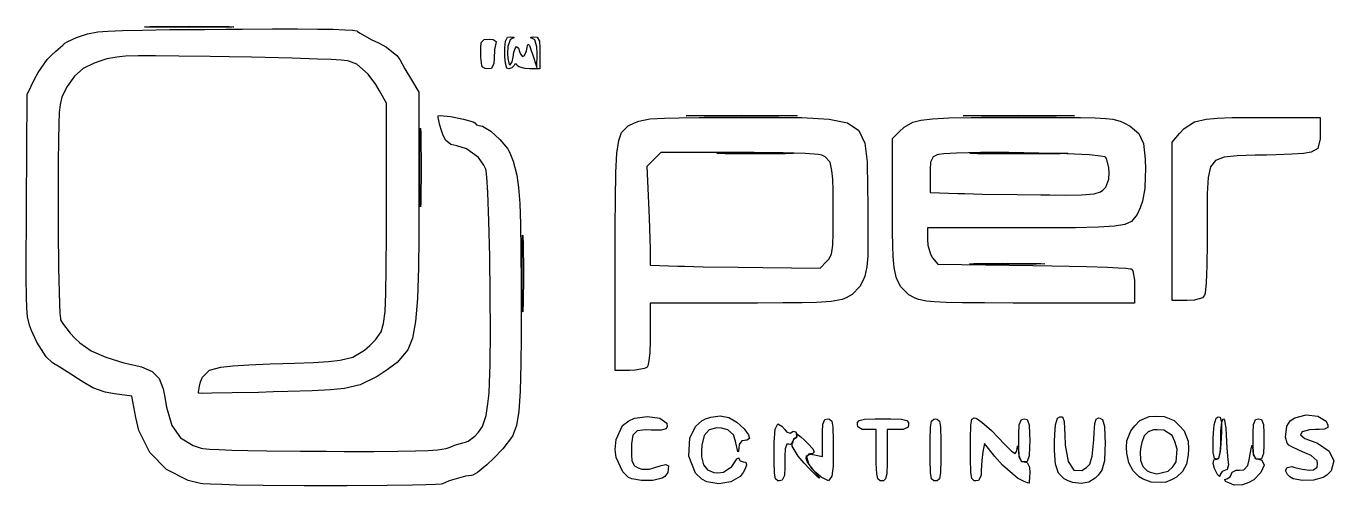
# Model space of a CAD drawing. Extents: x 1 to 926, y 1 to 171.
# Drawn here: x 1.1 to 487, y 0.7 to 171.5 of the extents above; entities that cross this region are included whole.
import ezdxf

# ---------------------------------------------------------------- set-up
doc = ezdxf.new("R2010")
doc.units = 0

msp = doc.modelspace()

# ---------------------------------------------------------------- linework, layer by layer
for p, q in [((44.318736, 170.029374), (54.339684, 170.162162)), ((45.012383, 171.183246), (45.434048, 171.238718)), ((45.723996, 171.133815), (45.012383, 171.183246)), ((45.434048, 171.238718), (47.043092, 171.298956)), ((48.797966, 171.073774), (45.723996, 171.133815)), ((47.043092, 171.298956), (48.309787, 171.330465)), ((48.309787, 171.330465), (61.937574, 171.457749)), ((56.358129, 171.026735), (48.797966, 171.073774)), ((54.339684, 170.162162), (67.411639, 170.277314)), ((61.5, 171.020227), (56.358129, 171.026735)), ((66.654516, 171.026363), (61.5, 171.020227)), ((61.937574, 171.457749), (75.309787, 171.32949)), ((74.30822, 171.072854), (66.654516, 171.026363)), ((67.411639, 170.277314), (75.243775, 170.334797)), ((77.50206, 171.132668), (74.30822, 171.072854)), ((75.243775, 170.334797), (81.535623, 170.375672)), ((75.309787, 171.32949), (76.513368, 171.297892)), ((76.513368, 171.297892), (78.001809, 171.237542)), ((78.312493, 171.182044), (77.50206, 171.132668)), ((78.001809, 171.237542), (78.312493, 171.182044)), ((81.535623, 170.375672), (92.647425, 170.42385)), ((92.647425, 170.42385), (101.889088, 170.425746)), ((101.889088, 170.425746), (109.371476, 170.37953)), ((109.371476, 170.37953), (115.205455, 170.283376)), ((115.205455, 170.283376), (119.50189, 170.135457)), ((119.50189, 170.135457), (122.371646, 169.933946)), ((15.423069, 165.094466), (16.275206, 165.64087)), ((16.275206, 165.64087), (19.779477, 167.21642)), ((19.779477, 167.21642), (22, 168.051512)), ((22, 168.051512), (23.93652, 168.654214)), ((23.93652, 168.654214), (27.69698, 169.316573)), ((27.69698, 169.316573), (31.48388, 169.627443)), ((31.48388, 169.627443), (36.8623, 169.858089)), ((36.8623, 169.858089), (44.318736, 170.029374)), ((122.371646, 169.933946), (123.925589, 169.677015)), ((123.925589, 169.677015), (124.243775, 169.527196)), ((124.243775, 169.527196), (125.24141, 168.833793)), ((125.24141, 168.833793), (129.353601, 166.545235)), ((129.353601, 166.545235), (131.96167, 165.231954)), ((131.96167, 165.231954), (134.937122, 163.647276)), ((170.008511, 163.317955), (170.179548, 165.361784)), ((170.179548, 165.361784), (171.335885, 166.493961)), ((171.335885, 166.493961), (173.106989, 166.58251)), ((173.106989, 166.58251), (174.58608, 166.508777)), ((174.58608, 166.508777), (175.756648, 165.768142)), ((175.756648, 165.768142), (175.606989, 165.000723)), ((179.010702, 163.444691), (179.159199, 165.92925)), ((179.159199, 165.92925), (180.014094, 167.378811)), ((180.014094, 167.378811), (181.25, 167.466509)), ((180.897956, 166.440985), (180.080569, 163.89867)), ((181.75, 166.893185), (180.897956, 166.440985)), ((181.25, 167.466509), (182.227622, 167.388495)), ((182.465549, 167.115677), (181.75, 166.893185)), ((182.227622, 167.388495), (182.465549, 167.115677)), ((188.534451, 167.115677), (188.772378, 167.388495)), ((189.25, 166.893185), (188.534451, 167.115677)), ((188.772378, 167.388495), (189.75, 167.466509)), ((190.108738, 166.439273), (189.25, 166.893185)), ((189.75, 167.466509), (190.985906, 167.378811)), ((190.887338, 163.828724), (190.108738, 166.439273)), ((190.985906, 167.378811), (191.840801, 165.92925)), ((191.840801, 165.92925), (191.989298, 163.444691)), ((8.939387, 159.077423), (10.603948, 160.802372)), ((10.603948, 160.802372), (12.141947, 162.155838)), ((12.141947, 162.155838), (14.709635, 164.442719)), ((14.709635, 164.442719), (15.423069, 165.094466)), ((42.679239, 160.412085), (38.055855, 160.273139)), ((49.118338, 160.433509), (42.679239, 160.412085)), ((57.882129, 160.352706), (49.118338, 160.433509)), ((134.937122, 163.647276), (138.880284, 160.609358)), ((138.880284, 160.609358), (139.943534, 159.08251)), ((170, 161.749177), (170.008511, 163.317955)), ((170.052604, 159.81988), (170, 161.749177)), ((175.178303, 162.73261), (175, 159.500723)), ((175.606989, 165.000723), (175.178303, 162.73261)), ((179, 161.58251), (179.010702, 163.444691)), ((179.017198, 160.029891), (179, 161.58251)), ((180.080569, 163.89867), (180, 161.450169)), ((180, 161.450169), (180.069682, 159.419422)), ((182.015313, 159.891527), (182.276529, 161.834009)), ((182.276529, 161.834009), (182.883056, 163.427531)), ((182.883056, 163.427531), (183.316472, 163.908168)), ((183.316472, 163.908168), (184.057661, 163.236956)), ((184.057661, 163.236956), (184.423099, 162.032887)), ((184.423099, 162.032887), (184.740558, 161.057862)), ((184.740558, 161.057862), (185.489633, 160.15728)), ((185.489633, 160.15728), (186.275972, 160.592387)), ((186.275972, 160.592387), (186.961644, 162.286861)), ((186.961644, 162.286861), (187.223626, 163.58251)), ((187.223626, 163.58251), (187.348791, 164.244129)), ((187.348791, 164.244129), (187.648699, 164.805649)), ((187.648699, 164.805649), (188.093422, 164.253891)), ((188.093422, 164.253891), (188.777413, 162.471667)), ((188.777413, 162.471667), (189.23865, 161.08251)), ((189.23865, 161.08251), (190.860697, 156.08251)), ((190.860697, 156.08251), (190.930348, 161.259186)), ((190.930348, 161.259186), (190.887338, 163.828724)), ((191.989298, 163.444691), (192, 161.58251)), ((192, 161.58251), (192, 155.58251)), ((5.517096, 154.282111), (8.939387, 159.077423)), ((22.283828, 155.722731), (19.087971, 152.923251)), ((26.338732, 157.775185), (22.283828, 155.722731)), ((28.824428, 158.640496), (26.338732, 157.775185)), ((31.100995, 159.31123), (28.824428, 158.640496)), ((34.739211, 160.001373), (31.100995, 159.31123)), ((38.055855, 160.273139), (34.739211, 160.001373)), ((69.479589, 160.184974), (57.882129, 160.352706)), ((76.5, 160.073288), (69.479589, 160.184974)), ((84.808443, 159.922431), (76.5, 160.073288)), ((99.990341, 159.550987), (84.808443, 159.922431)), ((109.40171, 159.23657), (99.990341, 159.550987)), ((114.392864, 159.021887), (109.40171, 159.23657)), ((118.144376, 158.810608), (114.392864, 159.021887)), ((120.473533, 158.609127), (118.144376, 158.810608)), ((121.047629, 158.51406), (120.473533, 158.609127)), ((123.994965, 157.286782), (121.047629, 158.51406)), ((128.194141, 153.605248), (123.994965, 157.286782)), ((139.943534, 159.08251), (141.830311, 155.616168)), ((141.830311, 155.616168), (144.231864, 151.494963)), ((170.407813, 156.889411), (170.052604, 159.81988)), ((170.666667, 156.249177), (170.407813, 156.889411)), ((171.676042, 155.778343), (170.666667, 156.249177)), ((173.166667, 155.58251), (171.676042, 155.778343)), ((174.071528, 155.754179), (173.166667, 155.58251)), ((174.919676, 157.566847), (174.071528, 155.754179)), ((175, 159.500723), (174.919676, 157.566847)), ((179.16748, 157.702225), (179.017198, 160.029891)), ((179.746094, 155.885819), (179.16748, 157.702225)), ((180.416667, 155.58251), (179.746094, 155.885819)), ((180.069682, 159.419422), (180.584047, 157.172852)), ((181.588542, 155.949698), (180.416667, 155.58251)), ((180.584047, 157.172852), (181, 157.08251)), ((181, 157.08251), (181.710748, 158.162598)), ((182.416667, 156.83251), (181.588542, 155.949698)), ((181.710748, 158.162598), (182.015313, 159.891527)), ((182.730208, 157.39501), (182.416667, 156.83251)), ((183.269792, 157.39501), (182.730208, 157.39501)), ((183.583333, 156.83251), (183.269792, 157.39501)), ((184.118772, 156.346971), (183.583333, 156.83251)), ((186.51598, 155.681081), (184.118772, 156.346971)), ((188.083333, 155.58251), (186.51598, 155.681081)), ((192, 155.58251), (188.083333, 155.58251)), ((1.5, 146.08251), (4.180879, 151.802372)), ((4.180879, 151.802372), (5.517096, 154.282111)), ((19.087971, 152.923251), (16.315643, 148.995241)), ((130.971789, 149.800925), (128.194141, 153.605248)), ((144.231864, 151.494963), (147, 146.907415)), ((1.208711, 104.974282), (1.5, 146.08251)), ((14.952202, 146.488818), (14.340777, 145.120216)), ((16.315643, 148.995241), (14.952202, 146.488818)), ((132.386492, 147.462173), (130.971789, 149.800925)), ((135.038069, 142.841836), (132.386492, 147.462173)), ((147, 146.907415), (147, 106.139307)), ((13.685231, 142.354385), (13.395116, 139.432765)), ((14.340777, 145.120216), (13.685231, 142.354385)), ((134.977499, 102.082193), (135.038069, 142.841836)), ((13.395116, 139.432765), (13.200552, 135.167)), ((154.178005, 137.569742), (154.206709, 138.122552)), ((154.841687, 134.694408), (154.178005, 137.569742)), ((154.206709, 138.122552), (154.994092, 138.266095)), ((154.994092, 138.266095), (158.759164, 137.884218)), ((158.759164, 137.884218), (163.571032, 136.967383)), ((163.571032, 136.967383), (167.181356, 135.943981)), ((227.212361, 135.592588), (228.710347, 136.195661)), ((228.710347, 136.195661), (232.814968, 137.0034)), ((232.814968, 137.0034), (238.294194, 137.331462)), ((238.294194, 137.331462), (243.771513, 137.451658)), ((243.771513, 137.451658), (251.132343, 137.514041)), ((246.341599, 138.188093), (246.795926, 138.241841)), ((247.285831, 138.140235), (246.341599, 138.188093)), ((246.795926, 138.241841), (248.717514, 138.300248)), ((249.559921, 138.099498), (247.285831, 138.140235)), ((248.717514, 138.300248), (250.25, 138.330813)), ((253.095169, 138.067112), (249.559921, 138.099498)), ((250.25, 138.330813), (267, 138.454586)), ((251.132343, 137.514041), (260.740034, 137.536609)), ((257.822873, 138.044307), (253.095169, 138.067112)), ((263.674332, 138.032315), (257.822873, 138.044307)), ((260.740034, 137.536609), (266.5, 137.538586)), ((267, 138.030759), (263.674332, 138.032315)), ((266.5, 137.538586), (271.022071, 137.543372)), ((267, 138.454586), (283.75, 138.330813)), ((270.325668, 138.032315), (267, 138.030759)), ((276.177127, 138.044307), (270.325668, 138.032315)), ((271.022071, 137.543372), (279.178149, 137.560709)), ((280.904831, 138.067112), (276.177127, 138.044307)), ((279.178149, 137.560709), (289.346714, 137.501359)), ((284.440079, 138.099498), (280.904831, 138.067112)), ((283.75, 138.330813), (285.282486, 138.300248)), ((286.714169, 138.140235), (284.440079, 138.099498)), ((285.282486, 138.300248), (287.204074, 138.241841)), ((287.658401, 138.188093), (286.714169, 138.140235)), ((287.204074, 138.241841), (287.658401, 138.188093)), ((289.346714, 137.501359), (299.482021, 136.969557)), ((299.482021, 136.969557), (306.310285, 135.51067)), ((330.526062, 135.750093), (333.560113, 136.548564)), ((333.560113, 136.548564), (337.887135, 137.073616)), ((337.887135, 137.073616), (343.977699, 137.38235)), ((343.977699, 137.38235), (352.302374, 137.531865)), ((349.341599, 138.188093), (349.795926, 138.241841)), ((350.285831, 138.140235), (349.341599, 138.188093)), ((349.795926, 138.241841), (351.717514, 138.300248)), ((352.559921, 138.099498), (350.285831, 138.140235)), ((351.717514, 138.300248), (353.25, 138.330813)), ((352.302374, 137.531865), (363.331732, 137.579262)), ((356.095169, 138.067112), (352.559921, 138.099498)), ((353.25, 138.330813), (370, 138.454586)), ((360.822873, 138.044307), (356.095169, 138.067112)), ((366.674332, 138.032315), (360.822873, 138.044307)), ((363.331732, 137.579262), (370.007719, 137.58251)), ((370, 138.030759), (366.674332, 138.032315)), ((370, 138.454586), (386.75, 138.330813)), ((373.325668, 138.032315), (370, 138.030759)), ((370.007719, 137.58251), (375.832339, 137.580707)), ((379.177127, 138.044307), (373.325668, 138.032315)), ((375.832339, 137.580707), (385.519341, 137.559204)), ((383.904831, 138.067112), (379.177127, 138.044307)), ((387.440079, 138.099498), (383.904831, 138.067112)), ((385.519341, 137.559204), (392.900706, 137.498103)), ((386.75, 138.330813), (388.282486, 138.300248)), ((389.714169, 138.140235), (387.440079, 138.099498)), ((388.282486, 138.300248), (390.204074, 138.241841)), ((390.658401, 138.188093), (389.714169, 138.140235)), ((390.204074, 138.241841), (390.658401, 138.188093)), ((392.900706, 137.498103), (398.349254, 137.37852)), ((398.349254, 137.37852), (402.237804, 137.181574)), ((402.237804, 137.181574), (404.939174, 136.888382)), ((404.939174, 136.888382), (407.580809, 136.226827)), ((407.580809, 136.226827), (408.945312, 135.61041)), ((435.192243, 135.932342), (439.56456, 136.938185)), ((439.56456, 136.938185), (443.718862, 137.309643)), ((443.718862, 137.309643), (449.188748, 137.504391)), ((449.188748, 137.504391), (456.251971, 137.576065)), ((456.251971, 137.576065), (460.467881, 137.58251)), ((460.467881, 137.58251), (482, 137.58251)), ((482, 137.58251), (481.984687, 132.33251)), ((13.200552, 135.167), (13.082695, 129.143983)), ((147.485908, 130.367725), (147.571444, 133.530679)), ((147.571444, 133.530679), (147.653998, 133.340857)), ((147.653998, 133.340857), (147.715365, 131.904371)), ((147.715365, 131.904371), (147.747461, 130.775161)), ((155.45233, 132.726031), (154.841687, 134.694408)), ((155.985318, 131.17529), (155.45233, 132.726031)), ((167.181356, 135.943981), (167.833333, 135.526189)), ((167.833333, 135.526189), (168.440822, 134.859716)), ((168.440822, 134.859716), (169.433295, 134.58251)), ((169.433295, 134.58251), (170.631587, 134.311499)), ((170.631587, 134.311499), (173.759334, 132.429178)), ((173.759334, 132.429178), (177.151955, 129.39482)), ((221.271732, 129.004088), (222.330953, 131.974352)), ((222.330953, 131.974352), (224.823482, 134.423871)), ((224.823482, 134.423871), (227.212361, 135.592588)), ((306.310285, 135.51067), (310.491185, 132.677702)), ((310.491185, 132.677702), (312.684401, 128.023655)), ((323, 129.673419), (325.509571, 132.18299)), ((325.509571, 132.18299), (327.369936, 133.914821)), ((327.369936, 133.914821), (330.526062, 135.750093)), ((408.945312, 135.61041), (411.295305, 134.312207)), ((411.295305, 134.312207), (414.560567, 131.572228)), ((414.560567, 131.572228), (416.287655, 127.828373)), ((427, 128.429059), (429.703309, 131.641759)), ((429.703309, 131.641759), (431.374672, 133.472142)), ((431.374672, 133.472142), (435.192243, 135.932342)), ((481.984687, 132.33251), (481.960045, 129.561471)), ((13.082695, 129.143983), (13.022704, 120.950607)), ((147.437923, 123.652409), (147.485908, 130.367725)), ((147.747461, 130.775161), (147.877056, 118.64838)), ((156.936099, 129.060031), (155.985318, 131.17529)), ((158.861088, 127.562834), (156.936099, 129.060031)), ((161.088917, 127.067488), (158.861088, 127.562834)), ((164.669961, 125.942373), (161.088917, 127.067488)), ((177.151955, 129.39482), (179.957442, 125.970463)), ((220.594699, 124.265661), (221.271732, 129.004088)), ((312.684401, 128.023655), (313.54961, 121.101534)), ((323.021962, 105.377965), (323, 129.673419)), ((416.287655, 127.828373), (416.926318, 122.105706)), ((427, 99.005785), (427, 128.429059)), ((481.960045, 129.561471), (481.055771, 126.011975)), ((147.431254, 119.08251), (147.437923, 123.652409)), ((169.176193, 122.718412), (164.669961, 125.942373)), ((171.216396, 119.86034), (169.176193, 122.718412)), ((179.957442, 125.970463), (180.873756, 124.350171)), ((180.873756, 124.350171), (182.089349, 121.344708)), ((220.214326, 117.160473), (220.594699, 124.265661)), ((234.304529, 121.977948), (231.699967, 119.373386)), ((236.909091, 124.58251), (234.304529, 121.977948)), ((265.305322, 124.58251), (236.909091, 124.58251)), ((257.719849, 124.152525), (257.826993, 124.235369)), ((260.898315, 124.066854), (257.719849, 124.152525)), ((257.826993, 124.235369), (259.174973, 124.297016)), ((259.174973, 124.297016), (260.25, 124.329278)), ((260.25, 124.329278), (272, 124.459918)), ((267.519165, 124.019039), (260.898315, 124.066854)), ((271.573878, 124.563626), (265.305322, 124.58251)), ((272, 124.012575), (267.519165, 124.019039)), ((282.404523, 124.418591), (271.573878, 124.563626)), ((272, 124.459918), (283.75, 124.329278)), ((276.480835, 124.019039), (272, 124.012575)), ((283.101685, 124.066854), (276.480835, 124.019039)), ((290.561406, 124.14395), (282.404523, 124.418591)), ((286.280151, 124.152525), (283.101685, 124.066854)), ((283.75, 124.329278), (284.825027, 124.297016)), ((284.825027, 124.297016), (286.173007, 124.235369)), ((286.173007, 124.235369), (286.280151, 124.152525)), ((295.566362, 123.755802), (290.561406, 124.14395)), ((296.73744, 123.524194), (295.566362, 123.755802)), ((298.04252, 122.958516), (296.73744, 123.524194)), ((299.80337, 120.914871), (298.04252, 122.958516)), ((338.193683, 122.931837), (337.181741, 120.952288)), ((339.675251, 123.64914), (338.193683, 122.931837)), ((340.216148, 123.790622), (339.675251, 123.64914)), ((342.14269, 124.033043), (340.216148, 123.790622)), ((346.848891, 124.299412), (342.14269, 124.033043)), ((355.687087, 124.484482), (346.848891, 124.299412)), ((351.808273, 124.185006), (352.208353, 124.239748)), ((352.639761, 124.136262), (351.808273, 124.185006)), ((352.208353, 124.239748), (353.900497, 124.299236)), ((354.642319, 124.09477), (352.639761, 124.136262)), ((353.900497, 124.299236), (355.25, 124.330367)), ((357.755447, 124.061785), (354.642319, 124.09477)), ((355.25, 124.330367), (370, 124.456431)), ((366.299085, 124.491181), (355.687087, 124.484482)), ((364.375122, 124.030996), (357.755447, 124.061785)), ((370, 124.024759), (364.375122, 124.030996)), ((377.424188, 124.336984), (366.299085, 124.491181)), ((370, 124.456431), (384.75, 124.330367)), ((375.624878, 124.030996), (370, 124.024759)), ((382.244553, 124.061785), (375.624878, 124.030996)), ((387.8017, 124.039364), (377.424188, 124.336984)), ((385.357681, 124.09477), (382.244553, 124.061785)), ((384.75, 124.330367), (386.099503, 124.299236)), ((387.360239, 124.136262), (385.357681, 124.09477)), ((386.099503, 124.299236), (387.791647, 124.239748)), ((388.191727, 124.185006), (387.360239, 124.136262)), ((387.791647, 124.239748), (388.191727, 124.185006)), ((396.170922, 123.615795), (387.8017, 124.039364)), ((400.371512, 123.225976), (396.170922, 123.615795)), ((401.887702, 122.935838), (400.371512, 123.225976)), ((402.201441, 122.78251), (401.887702, 122.935838)), ((402.705647, 121.91964), (402.201441, 122.78251)), ((403.397536, 118.808892), (402.705647, 121.91964)), ((416.926318, 122.105706), (416.978038, 118.197651)), ((443.095285, 121.573572), (441.207172, 119.192635)), ((446.266667, 122.808996), (443.095285, 121.573572)), ((451.047171, 123.309814), (446.266667, 122.808996)), ((457.762652, 123.486931), (451.047171, 123.309814)), ((461.947837, 123.58251), (457.762652, 123.486931)), ((465.561131, 123.681698), (461.947837, 123.58251)), ((471.430346, 123.878805), (465.561131, 123.681698)), ((475.701516, 124.166703), (471.430346, 123.878805)), ((478.628777, 124.656374), (475.701516, 124.166703)), ((481.055771, 126.011975), (478.628777, 124.656374)), ((13.022704, 120.950607), (13.001738, 110.173765)), ((147.437469, 114.500065), (147.431254, 119.08251)), ((147.877056, 118.64838), (147.746272, 106.775161)), ((171.847783, 118.299784), (171.216396, 119.86034)), ((171.98558, 117.66284), (171.847783, 118.299784)), ((172.25034, 115.375479), (171.98558, 117.66284)), ((182.089349, 121.344708), (183.433239, 116.106208)), ((220.045084, 107.089927), (220.214326, 117.160473)), ((231.699967, 119.373386), (232.349983, 105.819836)), ((300.528417, 117.818433), (299.80337, 120.914871)), ((300.798433, 114.645019), (300.528417, 117.818433)), ((313.54961, 121.101534), (313.746492, 111.46434)), ((337.01155, 118.181354), (337, 116.142244)), ((337.181741, 120.952288), (337.01155, 118.181354)), ((403.391768, 114.64424), (403.5, 116.944157)), ((403.5, 116.944157), (403.397536, 118.808892)), ((416.978038, 118.197651), (416.950402, 115.501141)), ((441.207172, 119.192635), (440.276473, 115.255279)), ((147.484784, 107.691944), (147.437469, 114.500065)), ((172.615871, 109.735301), (172.25034, 115.375479)), ((183.433239, 116.106208), (184.053875, 111.522172)), ((300.941489, 110.357507), (300.798433, 114.645019)), ((337, 116.142244), (337, 109.652476)), ((402.290009, 111.634078), (403.391768, 114.64424)), ((416.950402, 115.501141), (416.747911, 111.133615)), ((440.276473, 115.255279), (439.977335, 109.350598)), ((13.001738, 110.173765), (13, 103.687448)), ((147.569999, 104.36271), (147.484784, 107.691944)), ((173.031584, 99.000061), (172.615871, 109.735301)), ((184.053875, 111.522172), (184.489779, 105.580907)), ((220.005257, 97.230907), (220.045084, 107.089927)), ((300.99506, 104.761497), (300.941489, 110.357507)), ((313.746492, 111.46434), (313.800461, 105.487904)), ((337, 109.652476), (347.25, 109.328391)), ((347.25, 109.328391), (349.730258, 109.258984)), ((349.730258, 109.258984), (356.507869, 109.111372)), ((356.507869, 109.111372), (369.316606, 108.900867)), ((369.316606, 108.900867), (378.139216, 108.793407)), ((378.139216, 108.793407), (381.506735, 108.761146)), ((381.506735, 108.761146), (387.135361, 108.727319)), ((387.135361, 108.727319), (393.198119, 108.78185)), ((393.198119, 108.78185), (397.91918, 109.130951)), ((397.91918, 109.130951), (400.306361, 109.907525)), ((400.306361, 109.907525), (401.139216, 110.494157)), ((401.139216, 110.494157), (402.290009, 111.634078)), ((416.747911, 111.133615), (415.980774, 106.428685)), ((439.977335, 109.350598), (439.983904, 101.067686)), ((1.160078, 97.936926), (1.208711, 104.974282)), ((13, 103.687448), (13.018359, 95.810993)), ((134.966212, 94.252267), (134.977499, 102.082193)), ((147, 106.139307), (146.997884, 101.443026)), ((147.652564, 104.391736), (147.569999, 104.36271)), ((147.714067, 105.70857), (147.652564, 104.391736)), ((147.746272, 106.775161), (147.714067, 105.70857)), ((184.489779, 105.580907), (184.77138, 97.867671)), ((232.349983, 105.819836), (232.602373, 100.177952)), ((301, 101.412056), (300.99506, 104.761497)), ((313.800461, 105.487904), (313.847562, 101.569473)), ((323.028052, 101.490526), (323.021962, 105.377965)), ((415.086252, 103.96501), (413.923581, 101.460388)), ((415.980774, 106.428685), (415.086252, 103.96501)), ((1.096273, 86.321015), (1.160078, 97.936926)), ((146.997884, 101.443026), (146.975519, 92.861105)), ((173.347714, 85.859857), (173.031584, 99.000061)), ((184.77138, 97.867671), (184.929108, 87.967723)), ((220.000139, 89.419783), (220.005257, 97.230907)), ((232.602373, 100.177952), (232.888596, 92.46504)), ((300.978008, 94.625706), (300.998656, 98.85228)), ((300.998656, 98.85228), (301, 101.412056)), ((313.847562, 101.569473), (313.905538, 95.010434)), ((323.060588, 94.939355), (323.028052, 101.490526)), ((409.389568, 97.79834), (405.481752, 97.124425)), ((411.825782, 98.876791), (409.389568, 97.79834)), ((413.923581, 101.460388), (411.825782, 98.876791)), ((427, 69.58251), (427, 99.005785)), ((439.983904, 101.067686), (440, 95.905985)), ((13.018359, 95.810993), (13.154164, 81.538656)), ((134.921197, 81.508464), (134.966212, 94.252267)), ((146.975519, 92.861105), (146.869437, 81.870611)), ((185.484344, 90.684195), (185.570015, 93.862661)), ((185.570015, 93.862661), (185.652859, 93.755517)), ((185.652859, 93.755517), (185.714506, 92.407538)), ((185.714506, 92.407538), (185.746768, 91.33251)), ((232.888596, 92.46504), (232.986733, 88.701617)), ((300.852676, 90.168161), (300.978008, 94.625706)), ((313.905538, 95.010434), (313.902246, 89.939202)), ((323.133784, 89.823272), (323.060588, 94.939355)), ((372.277494, 96.58251), (336, 96.58251)), ((336, 96.58251), (336, 92.193294)), ((379.430484, 96.581717), (372.277494, 96.58251)), ((391.05203, 96.610932), (379.430484, 96.581717)), ((399.552512, 96.760228), (391.05203, 96.610932)), ((405.481752, 97.124425), (399.552512, 96.760228)), ((440, 95.905985), (439.981171, 91.010894)), ((184.929108, 87.967723), (184.993391, 75.466318)), ((185.436529, 84.063345), (185.484344, 90.684195)), ((185.746768, 91.33251), (185.877408, 79.58251)), ((220, 85.114629), (220.000139, 89.419783)), ((232.986733, 88.701617), (233, 87.459381)), ((300.370938, 86.758076), (300.852676, 90.168161)), ((313.902246, 89.939202), (313.822125, 86.096627)), ((323.263864, 85.906456), (323.133784, 89.823272)), ((336, 92.193294), (336.125279, 90.15874)), ((336.125279, 90.15874), (337.09222, 86.74217)), ((439.981171, 91.010894), (439.837367, 82.535404)), ((1.093347, 77.569988), (1.096273, 86.321015)), ((173.544974, 71.699407), (173.347714, 85.859857)), ((185.430065, 79.58251), (185.436529, 84.063345)), ((220, 43.58251), (220, 85.114629)), ((233, 87.459381), (233, 82.652476)), ((233, 82.652476), (243.25, 82.328391)), ((296.090909, 81.58251), (298.545455, 84.037056)), ((298.545455, 84.037056), (299.336172, 84.873826)), ((299.336172, 84.873826), (300.370938, 86.758076)), ((313.822125, 86.096627), (313.52385, 82.069608)), ((323.601134, 81.763998), (323.263864, 85.906456)), ((337.09222, 86.74217), (337.910352, 85.443294)), ((337.910352, 85.443294), (339.820704, 83.08251)), ((339.820704, 83.08251), (375.160352, 82.58251)), ((351.659087, 83.152521), (351.844106, 83.235655)), ((354.687038, 83.066374), (351.659087, 83.152521)), ((351.844106, 83.235655), (353.223052, 83.297448)), ((353.223052, 83.297448), (354.30642, 83.329766)), ((354.30642, 83.329766), (365.932819, 83.460232)), ((361.120756, 83.018029), (354.687038, 83.066374)), ((365.5, 83.011299), (361.120756, 83.018029)), ((369.891752, 83.017542), (365.5, 83.011299)), ((365.932819, 83.460232), (377.30642, 83.328489)), ((376.417995, 83.065167), (369.891752, 83.017542)), ((379.611724, 83.15097), (376.417995, 83.065167)), ((377.30642, 83.328489), (378.327361, 83.296055)), ((378.327361, 83.296055), (379.587014, 83.234115)), ((379.587014, 83.234115), (379.611724, 83.15097)), ((13.154164, 81.538656), (13.328192, 72.796729)), ((134.781338, 72.1327), (134.921197, 81.508464)), ((146.869437, 81.870611), (146.516441, 70.326623)), ((185.436529, 75.101675), (185.430065, 79.58251)), ((185.877408, 79.58251), (185.746768, 67.83251)), ((243.25, 82.328391), (245.743652, 82.258984)), ((245.743652, 82.258984), (252.620339, 82.111372)), ((252.620339, 82.111372), (265.71804, 81.900867)), ((265.71804, 81.900867), (274.795455, 81.793407)), ((274.795455, 81.793407), (296.090909, 81.58251)), ((312.71202, 78.581819), (312.093609, 77.061225)), ((313.52385, 82.069608), (312.71202, 78.581819)), ((324.401352, 78.237149), (323.601134, 81.763998)), ((324.98819, 76.798738), (324.401352, 78.237149)), ((375.160352, 82.58251), (382.284855, 82.465558)), ((382.284855, 82.465558), (395.097836, 82.164803)), ((395.097836, 82.164803), (402.860133, 81.90188)), ((402.860133, 81.90188), (406.873874, 81.718877)), ((406.873874, 81.718877), (409.783629, 81.53596)), ((409.783629, 81.53596), (411.439324, 81.3585)), ((411.439324, 81.3585), (411.75, 81.273493)), ((411.75, 81.273493), (412.269712, 80.522784)), ((412.269712, 80.522784), (412.912821, 77.049998)), ((439.837367, 82.535404), (439.567197, 76.170131)), ((1.170815, 71.187624), (1.093347, 77.569988)), ((184.993391, 75.466318), (185, 68.110463)), ((185.484344, 68.480825), (185.436529, 75.101675)), ((310.918112, 74.758612), (307.979085, 71.732883)), ((312.093609, 77.061225), (310.918112, 74.758612)), ((326.127617, 74.654682), (324.98819, 76.798738)), ((329.072172, 71.710127), (326.127617, 74.654682)), ((412.912821, 77.049998), (413, 74.523493)), ((413, 74.523493), (413, 68.58251)), ((439.567197, 76.170131), (439.18886, 72.343825)), ((1.348196, 66.677703), (1.170815, 71.187624)), ((13.328192, 72.796729), (13.471661, 68.220756)), ((13.471661, 68.220756), (13.632787, 64.843943)), ((134.468728, 65.50094), (134.781338, 72.1327)), ((146.516441, 70.326623), (145.81529, 61.772901)), ((173.604073, 57.903429), (173.544974, 71.699407)), ((185, 68.110463), (185.000092, 63.788545)), ((185.570015, 65.302359), (185.484344, 68.480825)), ((267.25, 68.604472), (233, 68.58251)), ((233, 68.58251), (233, 57.28251)), ((272.877149, 68.610094), (267.25, 68.604472)), ((282.268642, 68.638926), (272.877149, 68.610094)), ((289.471537, 68.706301), (282.268642, 68.638926)), ((294.840001, 68.830322), (289.471537, 68.706301)), ((300.227883, 69.162176), (294.840001, 68.830322)), ((304.296789, 69.971902), (300.227883, 69.162176)), ((305.793149, 70.574898), (304.296789, 69.971902)), ((307.979085, 71.732883), (305.793149, 70.574898)), ((331.216228, 70.5707), (329.072172, 71.710127)), ((332.729384, 69.965322), (331.216228, 70.5707)), ((335.676586, 69.313574), (332.729384, 69.965322)), ((338.684273, 69.02294), (335.676586, 69.313574)), ((342.999262, 68.825787), (338.684273, 69.02294)), ((349.026975, 68.70359), (342.999262, 68.825787)), ((357.172832, 68.637827), (349.026975, 68.70359)), ((367.842256, 68.609972), (357.172832, 68.637827)), ((374.25, 68.604472), (367.842256, 68.609972)), ((413, 68.58251), (374.25, 68.604472)), ((432.464816, 69.58251), (427, 69.58251)), ((435.21136, 69.666756), (432.464816, 69.58251)), ((438.21507, 70.560594), (435.21136, 69.666756)), ((438.964816, 71.516769), (438.21507, 70.560594)), ((439.18886, 72.343825), (438.964816, 71.516769)), ((1.645006, 63.544005), (1.348196, 66.677703)), ((2.356844, 60.33839), (1.645006, 63.544005)), ((13.632787, 64.843943), (13.80788, 62.835644)), ((133.90546, 60.989152), (134.468728, 65.50094)), ((185.000092, 63.788545), (184.995052, 55.951735)), ((185.652859, 65.409503), (185.570015, 65.302359)), ((185.714506, 66.757483), (185.652859, 65.409503)), ((185.746768, 67.83251), (185.714506, 66.757483)), ((3.037614, 58.474282), (2.356844, 60.33839)), ((5.054015, 54.109216), (3.037614, 58.474282)), ((13.80788, 62.835644), (13.899511, 62.39761)), ((13.899511, 62.39761), (14.595347, 61.139662)), ((14.595347, 61.139662), (17.414839, 57.481754)), ((133.013628, 57.973302), (133.90546, 60.989152)), ((145.81529, 61.772901), (144.649935, 55.594145)), ((8.578933, 48.662608), (5.054015, 54.109216)), ((17.414839, 57.481754), (19.191227, 55.532328)), ((19.191227, 55.532328), (21.025121, 53.810114)), ((21.025121, 53.810114), (25.308759, 50.860907)), ((128.835319, 52.883191), (130.889402, 54.88934)), ((130.889402, 54.88934), (133.013628, 57.973302)), ((144.649935, 55.594145), (142.904326, 51.175058)), ((173.505721, 45.85664), (173.604073, 57.903429)), ((184.995052, 55.951735), (184.945568, 46.050645)), ((232.980911, 54.637315), (232.829072, 50.259824)), ((233, 57.28251), (232.980911, 54.637315)), ((10.849667, 46.36063), (8.578933, 48.662608)), ((25.308759, 50.860907), (30.668356, 48.457736)), ((122.438927, 48.549113), (126.799396, 51.05888)), ((126.799396, 51.05888), (128.835319, 52.883191)), ((142.904326, 51.175058), (138.944078, 46.499839)), ((232.829072, 50.259824), (232.52762, 47.119701)), ((11.855134, 45.761394), (10.849667, 46.36063)), ((12.328424, 45.528846), (11.855134, 45.761394)), ((13.97285, 44.574914), (12.328424, 45.528846)), ((17.652241, 42.253599), (13.97285, 44.574914)), ((30.668356, 48.457736), (37.409707, 46.463487)), ((37.409707, 46.463487), (41.3941, 45.57686)), ((41.3941, 45.57686), (43.9907, 44.939904)), ((43.9907, 44.939904), (47.969239, 43.182936)), ((69.21342, 43.639764), (73.463871, 44.765455)), ((73.463871, 44.765455), (77.887848, 45.272216)), ((77.887848, 45.272216), (83.901861, 45.654764)), ((83.901861, 45.654764), (91.778277, 45.973743)), ((91.778277, 45.973743), (96.5, 46.128344)), ((96.5, 46.128344), (100.75812, 46.268397)), ((100.75812, 46.268397), (107.914485, 46.564213)), ((107.914485, 46.564213), (113.49615, 46.93079)), ((113.49615, 46.93079), (117.789276, 47.427908)), ((117.789276, 47.427908), (122.438927, 48.549113)), ((135.240118, 43.787991), (131.583679, 41.389335)), ((138.944078, 46.499839), (135.240118, 43.787991)), ((173.317027, 38.802448), (173.505721, 45.85664)), ((184.945568, 46.050645), (184.720506, 35.852588)), ((230.915859, 44.316573), (227.452578, 43.677198)), ((231.8, 44.78251), (230.915859, 44.316573)), ((232.078879, 45.241141), (231.8, 44.78251)), ((232.52762, 47.119701), (232.078879, 45.241141)), ((20.5, 40.370411), (17.652241, 42.253599)), ((22.519328, 39.04344), (20.5, 40.370411)), ((25.892188, 37.09155), (22.519328, 39.04344)), ((47.969239, 43.182936), (50.565815, 40.540072)), ((50.565815, 40.540072), (52.065532, 36.721126)), ((65.542673, 37.770884), (65.929839, 39.321951)), ((65.929839, 39.321951), (66.569191, 41.138109)), ((66.569191, 41.138109), (69.21342, 43.639764)), ((131.583679, 41.389335), (125.192586, 38.217762)), ((225.3, 43.58251), (220, 43.58251)), ((227.452578, 43.677198), (225.3, 43.58251)), ((30.41675, 35.457042), (25.892188, 37.09155)), ((33.955341, 34.870411), (30.41675, 35.457042)), ((40.410682, 34.08251), (33.955341, 34.870411)), ((41.816353, 26.08251), (40.410682, 34.08251)), ((52.065532, 36.721126), (52.493165, 34.279938)), ((52.493165, 34.279938), (53.187302, 29.945691)), ((65.145427, 35.530956), (65.542673, 37.770884)), ((65.184275, 35.117981), (65.145427, 35.530956)), ((65.359107, 35.094949), (65.184275, 35.117981)), ((66.519624, 35.07251), (65.359107, 35.094949)), ((70.073618, 35.094409), (66.519624, 35.07251)), ((77.597989, 35.217517), (70.073618, 35.094409)), ((87.469386, 35.434262), (77.597989, 35.217517)), ((93, 35.573082), (87.469386, 35.434262)), ((98.389435, 35.717183), (93, 35.573082)), ((107.316672, 36.006893), (98.389435, 35.717183)), ((114.160635, 36.373603), (107.316672, 36.006893)), ((119.384009, 36.907295), (114.160635, 36.373603)), ((125.192586, 38.217762), (119.384009, 36.907295)), ((172.692425, 31.163861), (173.020779, 34.095256)), ((173.020779, 34.095256), (173.131981, 35.367482)), ((173.131981, 35.367482), (173.317027, 38.802448)), ((184.720506, 35.852588), (184.200735, 28.447744)), ((53.187302, 29.945691), (55.253853, 23.161564)), ((172.034363, 26.834098), (172.692425, 31.163861)), ((42.993048, 21.320971), (41.816353, 26.08251)), ((170.639572, 22.771528), (172.034363, 26.834098)), ((184.200735, 28.447744), (183.263092, 23.138759)), ((222.724812, 23.139594), (224.989504, 24.917239)), ((224.989504, 24.917239), (227.107343, 25.836615)), ((227.107343, 25.836615), (232.015809, 26.507339)), ((232.015809, 26.507339), (236.55242, 25.814483)), ((236.55242, 25.814483), (239.194487, 23.990601)), ((249.902, 22.869139), (252.178505, 24.920782)), ((252.178505, 24.920782), (253.565559, 25.607436)), ((253.565559, 25.607436), (255.473554, 26.221006)), ((255.473554, 26.221006), (259.02437, 26.667308)), ((259.02437, 26.667308), (262.256684, 26.065969)), ((262.256684, 26.065969), (265.21257, 24.409161)), ((265.21257, 24.409161), (266.6, 23.18251)), ((297.155872, 23.58666), (297.924395, 25.379776)), ((297.924395, 25.379776), (299, 25.58251)), ((299, 25.58251), (299.626868, 25.532705)), ((299.626868, 25.532705), (300.460768, 24.800283)), ((300.460768, 24.800283), (300.863961, 22.481924)), ((310.045898, 24.20237), (310.676758, 25.032551)), ((310.676758, 25.032551), (312.612305, 25.440035)), ((312.612305, 25.440035), (316.555664, 25.572847)), ((316.555664, 25.572847), (319.5, 25.58251)), ((319.5, 25.58251), (322.444336, 25.572847)), ((322.444336, 25.572847), (326.387695, 25.440035)), ((326.387695, 25.440035), (328.323242, 25.032551)), ((328.323242, 25.032551), (328.954102, 24.20237)), ((337.136039, 22.481924), (337.539232, 24.800283)), ((337.539232, 24.800283), (338.373132, 25.532705)), ((338.373132, 25.532705), (339, 25.58251)), ((339, 25.58251), (339.626868, 25.532705)), ((339.626868, 25.532705), (340.460768, 24.800283)), ((340.460768, 24.800283), (340.863961, 22.481924)), ((352.127632, 23.225758), (352.522917, 25.493066)), ((352.522917, 25.493066), (353.354949, 25.996287)), ((353.354949, 25.996287), (353.98526, 25.876114)), ((353.98526, 25.876114), (354.51576, 25.632213)), ((354.51576, 25.632213), (356.199175, 24.414024)), ((356.199175, 24.414024), (359.761194, 21.21355)), ((370.149414, 23.336416), (370.914062, 25.36376)), ((370.914062, 25.36376), (372, 25.58251)), ((372, 25.58251), (373.085938, 25.36376)), ((373.085938, 25.36376), (373.850586, 23.336416)), ((383.572362, 23.335176), (384.340365, 25.894097)), ((384.340365, 25.894097), (385.25, 26.394581)), ((385.25, 26.394581), (386.169069, 26.339913)), ((386.169069, 26.339913), (386.849809, 24.628136)), ((386.849809, 24.628136), (386.987574, 21.838699)), ((398.25505, 23.870276), (398.738263, 25.537648)), ((398.738263, 25.537648), (399.544831, 25.94194)), ((399.544831, 25.94194), (400.118856, 25.841177)), ((400.118856, 25.841177), (401.113892, 25.299017)), ((401.113892, 25.299017), (401.842986, 22.789158)), ((413.103592, 23.047714), (414.911706, 24.933421)), ((414.911706, 24.933421), (418.443469, 26.474663)), ((418.443469, 26.474663), (421.203592, 26.58251)), ((421.203592, 26.58251), (423.934046, 26.467418)), ((423.934046, 26.467418), (427.651144, 24.962235)), ((427.651144, 24.962235), (429.6, 23.18251)), ((442.570502, 23.406185), (443.267138, 25.834699)), ((443.267138, 25.834699), (444, 26.349254)), ((444, 26.349254), (444.750777, 26.18546)), ((444.750777, 26.18546), (445.252894, 24.07153)), ((445.075, 21.08251), (445.429688, 24.352041)), ((445.429688, 24.352041), (445.791146, 25.437979)), ((445.791146, 25.437979), (446, 25.58251)), ((446, 25.58251), (446.38915, 25.128799)), ((446.38915, 25.128799), (446.927826, 22.065127)), ((457.152344, 23.458487), (457.91875, 25.371573)), ((457.91875, 25.371573), (459, 25.58251)), ((459, 25.58251), (460.08125, 25.371573)), ((460.08125, 25.371573), (460.847656, 23.458487)), ((469.557575, 22.873157), (470.75, 24.842909)), ((470.75, 24.842909), (472.490896, 25.998318)), ((472.490896, 25.998318), (476.777673, 27.067985)), ((476.777673, 27.067985), (481.084066, 26.597826)), ((481.084066, 26.597826), (484.145631, 24.725889)), ((484.145631, 24.725889), (484.814466, 23.307393)), ((47.080369, 13.092814), (42.993048, 21.320971)), ((55.253853, 23.161564), (58.468079, 18.5401)), ((167.870678, 19.219861), (169.123449, 20.595256)), ((169.123449, 20.595256), (170.639572, 22.771528)), ((183.263092, 23.138759), (181.784415, 19.228281)), ((220.284582, 17.926436), (222.724812, 23.139594)), ((226.584585, 19.571161), (226.062887, 16.271608)), ((228.095614, 21.147455), (226.584585, 19.571161)), ((231.100694, 21.52701), (228.095614, 21.147455)), ((233.321228, 21.432548), (231.100694, 21.52701)), ((234.86484, 21.351907), (233.321228, 21.432548)), ((237.119895, 21.365536), (234.86484, 21.351907)), ((238.880416, 21.922023), (237.119895, 21.365536)), ((239.329225, 22.727199), (238.880416, 21.922023)), ((239.194487, 23.990601), (239.329225, 22.727199)), ((247.758365, 18.547443), (249.902, 22.869139)), ((254.947266, 21.553412), (253.071441, 19.368176)), ((257.719884, 22.319854), (254.947266, 21.553412)), ((259.433802, 22.160907), (257.719884, 22.319854)), ((261.848841, 21.525312), (259.433802, 22.160907)), ((263.907, 19.679903), (261.848841, 21.525312)), ((264.717255, 17.297092), (263.907, 19.679903)), ((266.6, 23.18251), (267.889002, 21.83196)), ((267.889002, 21.83196), (269.506323, 19.71177)), ((269.506323, 19.71177), (269.850499, 18.335066)), ((279.043712, 16.769288), (279.440619, 21.728425)), ((279.440619, 21.728425), (280.355082, 23.693819)), ((280.355082, 23.693819), (281.912999, 22.93605)), ((281.912999, 22.93605), (282.972594, 21.620534)), ((282.972594, 21.620534), (283.677329, 20.797555)), ((283.677329, 20.797555), (284.959365, 20.317784)), ((284.959365, 20.317784), (285.57657, 20.646057)), ((285.57657, 20.646057), (286.14307, 20.996801)), ((286.14307, 20.996801), (287.01958, 20.731159)), ((287.01958, 20.731159), (287.351832, 20.108033)), ((287.351832, 20.108033), (287.480739, 19.030633)), ((287.40884, 19.83251), (287.421495, 20.045938)), ((287.632883, 18.949698), (287.40884, 19.83251)), ((287.421495, 20.045938), (288.988488, 18.875792)), ((297, 18.60751), (297.011747, 20.718399)), ((297.011747, 20.718399), (297.155872, 23.58666)), ((300.863961, 22.481924), (300.991338, 17.687002)), ((310, 23.58251), (310.045898, 24.20237)), ((310.148438, 22.586974), (310, 23.58251)), ((311.757812, 21.667331), (310.148438, 22.586974)), ((313.5, 21.58251), (311.757812, 21.667331)), ((317, 21.58251), (313.5, 21.58251)), ((317, 12.08251), (317, 21.58251)), ((325, 21.58251), (321, 21.58251)), ((321, 21.58251), (321, 12.08251)), ((327.03125, 21.660635), (325, 21.58251)), ((328.84375, 22.566885), (327.03125, 21.660635)), ((329, 23.58251), (328.84375, 22.566885)), ((328.954102, 24.20237), (329, 23.58251)), ((337.008662, 17.687002), (337.136039, 22.481924)), ((340.863961, 22.481924), (340.991338, 17.687002)), ((352.007446, 18.267166), (352.127632, 23.225758)), ((359.761194, 21.21355), (362.42336, 18.516605)), ((370, 17.58251), (370.010742, 20.031729)), ((370.010742, 20.031729), (370.149414, 23.336416)), ((373.850586, 23.336416), (373.989258, 20.031729)), ((373.989258, 20.031729), (374, 17.58251)), ((383.209411, 17.207677), (383.306964, 19.743821)), ((383.306964, 19.743821), (383.572362, 23.335176)), ((386.987574, 21.838699), (387, 19.805057)), ((387, 19.805057), (387.14467, 15.766244)), ((397.790139, 17.805714), (397.936846, 20.393434)), ((397.936846, 20.393434), (398.25505, 23.870276)), ((401.842986, 22.789158), (401.987333, 19.158085)), ((410.134607, 17.385705), (411.567669, 21.102578)), ((411.567669, 21.102578), (413.103592, 23.047714)), ((418.021373, 20.820868), (416.594854, 19.323931)), ((420.071462, 21.494736), (418.021373, 20.820868)), ((421.372445, 21.567197), (420.071462, 21.494736)), ((423.892258, 21.371609), (421.372445, 21.567197)), ((426.915252, 19.382307), (423.892258, 21.371609)), ((429.6, 23.18251), (431.406851, 21.207929)), ((431.406851, 21.207929), (432.89395, 17.36881)), ((442.207936, 18.321666), (442.302028, 20.358005)), ((442.302028, 20.358005), (442.570502, 23.406185)), ((445, 18.08251), (445.075, 21.08251)), ((445.253128, 20.8793), (445.173853, 18.610099)), ((445.252894, 24.07153), (445.253128, 20.8793)), ((446.927826, 22.065127), (447.011006, 19.83251)), ((447.011006, 19.83251), (447.200855, 14.67001)), ((457, 18.08251), (457.011198, 20.36669)), ((457.011198, 20.36669), (457.152344, 23.458487)), ((460.847656, 23.458487), (460.988802, 20.36669)), ((460.988802, 20.36669), (461, 18.08251)), ((469.062985, 18.85045), (469.557575, 22.873157)), ((475.231153, 20.789413), (474.576829, 19.656612)), ((474.576829, 19.656612), (476.217896, 18.350964)), ((478.027183, 21.483302), (475.231153, 20.789413)), ((480.180313, 21.58251), (478.027183, 21.483302)), ((481.586388, 21.597308), (480.180313, 21.58251)), ((483.549915, 21.746945), (481.586388, 21.597308)), ((484.793444, 22.427754), (483.549915, 21.746945)), ((484.814466, 23.307393), (484.793444, 22.427754)), ((58.468079, 18.5401), (63.121947, 15.661503)), ((63.121947, 15.661503), (66.079987, 14.744594)), ((66.079987, 14.744594), (66.791043, 14.61514)), ((66.791043, 14.61514), (69.164255, 14.376057)), ((153.936163, 14.073294), (157.175139, 14.617288)), ((157.175139, 14.617288), (158.610117, 15.115385)), ((158.610117, 15.115385), (160.269666, 15.777842)), ((160.269666, 15.777842), (163.34958, 16.748556)), ((163.34958, 16.748556), (164.390601, 16.937252)), ((164.390601, 16.937252), (165.348957, 17.27083)), ((165.348957, 17.27083), (167.870678, 19.219861)), ((181.784415, 19.228281), (178.282543, 14.459302)), ((220, 14.257963), (220.284582, 17.926436)), ((226.062887, 16.271608), (226.015313, 13.811071)), ((247.348868, 11.727109), (247.758365, 18.547443)), ((252.120207, 15.796533), (252, 13.500929)), ((253.071441, 19.368176), (252.120207, 15.796533)), ((265.077535, 15.616475), (264.717255, 17.297092)), ((265.281907, 14.597212), (265.077535, 15.616475)), ((265.572535, 13.37694), (265.281907, 14.597212)), ((265.885001, 14.83251), (265.801549, 13.506379)), ((266.042399, 16.124932), (265.885001, 14.83251)), ((267.054114, 17.440401), (266.042399, 16.124932)), ((268, 17.58251), (267.054114, 17.440401)), ((268.930848, 17.664574), (268, 17.58251)), ((269.850499, 18.335066), (268.930848, 17.664574)), ((279, 13.08251), (279.043712, 16.769288)), ((283.739707, 16.232767), (283.14591, 14.477825)), ((284.5, 16.220884), (283.739707, 16.232767)), ((285.119847, 16.086695), (284.5, 16.220884)), ((285.894116, 16.547649), (285.119847, 16.086695)), ((285.729373, 16.655634), (286.362071, 18.01649)), ((285.798956, 15.463651), (285.729373, 16.655634)), ((288.002501, 11.760924), (285.798956, 15.463651)), ((286, 17.113895), (285.894116, 16.547649)), ((286.284531, 18.151104), (286, 17.113895)), ((286.968615, 18.58251), (286.284531, 18.151104)), ((286.362071, 18.01649), (287.175648, 18.58251)), ((287.480739, 19.030633), (286.968615, 18.58251)), ((287.175648, 18.58251), (287.632883, 18.949698)), ((288.988488, 18.875792), (290.349823, 17.636343)), ((290.349823, 17.636343), (291.670087, 16.351223)), ((291.670087, 16.351223), (293.383125, 14.402641)), ((297, 11.63251), (297, 18.60751)), ((300.991338, 17.687002), (301, 14.08251)), ((337, 14.08251), (337.008662, 17.687002)), ((340.991338, 17.687002), (341, 14.08251)), ((352, 14.48889), (352.007446, 18.267166)), ((357.228184, 16.473431), (356.614092, 13.40297)), ((361.044157, 11.645863), (357.228184, 16.473431)), ((362.42336, 18.516605), (364.501474, 16.32352)), ((364.501474, 16.32352), (367.244344, 13.595428)), ((369.288269, 14.379382), (369.495746, 15.522307)), ((369.495746, 15.522307), (369.758248, 15.033242)), ((369.758248, 15.033242), (369.850168, 13.33251)), ((370.010742, 15.133291), (370, 17.58251)), ((370.149414, 11.828604), (370.010742, 15.133291)), ((373.989258, 15.133291), (373.850586, 11.828604)), ((374, 17.58251), (373.989258, 15.133291)), ((383.163548, 13.897759), (383.209411, 17.207677)), ((387.14467, 15.766244), (388.258475, 9.725483)), ((397.280363, 11.768536), (397.644209, 15.349962)), ((397.644209, 15.349962), (397.790139, 17.805714)), ((402, 16.542604), (401.985404, 13.84554)), ((401.987333, 19.158085), (402, 16.542604)), ((410, 14.998054), (410.134607, 17.385705)), ((410.096376, 12.909676), (410, 14.998054)), ((415.329576, 15.226026), (415.103093, 13.361802)), ((415.657189, 16.862555), (415.329576, 15.226026)), ((416.594854, 19.323931), (415.657189, 16.862555)), ((427.937439, 17.247058), (426.915252, 19.382307)), ((428.758985, 14.388107), (427.937439, 17.247058)), ((432.89395, 17.36881), (433, 14.405016)), ((442.141812, 16.190259), (442.207936, 18.321666)), ((442.162524, 13.119584), (442.141812, 16.190259)), ((445.070808, 16.474264), (444.795802, 13.328947)), ((444.841797, 13.072744), (444.984766, 16.037588)), ((444.984766, 16.037588), (445, 18.08251)), ((445.173853, 18.610099), (445.070808, 16.474264)), ((447.200855, 14.67001), (447.641848, 10.33251)), ((455.871623, 12.439595), (456.374904, 15.111943)), ((456.374904, 15.111943), (456.672464, 15.876192)), ((456.672464, 15.876192), (456.833296, 14.909545)), ((456.833296, 14.909545), (456.883999, 13.83251)), ((457.011198, 15.79833), (457, 18.08251)), ((457.152344, 12.706533), (457.011198, 15.79833)), ((460.988802, 15.79833), (460.847656, 12.706533)), ((461, 18.08251), (460.988802, 15.79833)), ((469.658542, 16.581105), (469.062985, 18.85045)), ((470.25, 15.859329), (469.658542, 16.581105)), ((471.10986, 15.333179), (470.25, 15.859329)), ((474.304738, 13.802704), (471.10986, 15.333179)), ((476.217896, 18.350964), (477.947227, 17.716467)), ((477.947227, 17.716467), (480.967179, 16.57381)), ((480.967179, 16.57381), (485.263778, 13.547764)), ((53.266338, 6.807895), (47.080369, 13.092814)), ((69.164255, 14.376057), (72.769565, 14.16434)), ((72.769565, 14.16434), (77.56373, 13.981109)), ((77.56373, 13.981109), (83.503507, 13.82748)), ((83.503507, 13.82748), (90.545653, 13.704574)), ((90.545653, 13.704574), (103.081222, 13.580264)), ((103.081222, 13.580264), (112.690105, 13.539055)), ((112.690105, 13.539055), (119.307896, 13.52578)), ((119.307896, 13.52578), (130.467751, 13.524155)), ((130.467751, 13.524155), (139.155668, 13.565913)), ((139.155668, 13.565913), (145.726483, 13.663235)), ((145.726483, 13.663235), (150.535036, 13.828302)), ((150.535036, 13.828302), (153.936163, 14.073294)), ((174.912444, 10.994169), (172.287242, 8.500916)), ((178.282543, 14.459302), (174.912444, 10.994169)), ((220.331156, 11.242347), (220, 14.257963)), ((222.851258, 5.955208), (220.331156, 11.242347)), ((226.015313, 13.811071), (226.027322, 12.23139)), ((226.027322, 12.23139), (226.213479, 9.988306)), ((226.213479, 9.988306), (227.195293, 8.159821)), ((249.843915, 5.463824), (247.348868, 11.727109)), ((252, 13.500929), (252.085589, 11.551268)), ((252.085589, 11.551268), (252.797026, 8.5321)), ((263.342475, 7.925154), (264.784364, 10.08251)), ((264.784364, 10.08251), (265.235158, 10.76044)), ((265.235158, 10.76044), (265.866662, 11.160049)), ((265.801549, 13.506379), (265.572535, 13.37694)), ((265.866662, 11.160049), (265.969591, 10.83251)), ((265.969591, 10.83251), (266.431692, 9.949698)), ((266.431692, 9.949698), (267.5, 9.58251)), ((279.009115, 9.808096), (279, 13.08251)), ((279.138951, 5.438955), (279.009115, 9.808096)), ((283.013322, 11.685571), (283, 9.689499)), ((283.14591, 14.477825), (283.013322, 11.685571)), ((290.192728, 9.155634), (288.002501, 11.760924)), ((291, 10.811102), (291.111309, 11.82722)), ((291.278918, 9.781335), (291, 10.811102)), ((291.75358, 12.442418), (291.063266, 11.433001)), ((291.063266, 11.433001), (291.927464, 8.652388)), ((291.111309, 11.82722), (292.458926, 12.465725)), ((293.162301, 7.050671), (291.278918, 9.781335)), ((292.5, 12.58251), (291.75358, 12.442418)), ((292.458926, 12.465725), (294, 12.23251)), ((293.246023, 12.647101), (292.5, 12.58251)), ((293.894457, 13.200792), (293.246023, 12.647101)), ((293.383125, 14.402641), (293.894457, 13.200792)), ((294, 12.23251), (297, 11.63251)), ((300.993317, 11.777858), (300.917566, 8.005922)), ((301, 14.08251), (300.993317, 11.777858)), ((317.009663, 9.138174), (317, 12.08251)), ((321, 12.08251), (320.990337, 9.138174)), ((337.008662, 10.478018), (337, 14.08251)), ((337.136039, 5.683096), (337.008662, 10.478018)), ((340.991338, 10.478018), (340.863961, 5.683096)), ((341, 14.08251), (340.991338, 10.478018)), ((352.008499, 10.750261), (352, 14.48889)), ((352.134996, 5.78231), (352.008499, 10.750261)), ((356.18039, 10.096177), (356, 6.45751)), ((356.614092, 13.40297), (356.18039, 10.096177)), ((363.857103, 8.396633), (361.044157, 11.645863)), ((367.244344, 13.595428), (368.592928, 12.782687)), ((368.592928, 12.782687), (369.135455, 13.530794)), ((369.135455, 13.530794), (369.288269, 14.379382)), ((369.850168, 13.33251), (370.009706, 11.466861)), ((370.009706, 11.466861), (370.99862, 9.741877)), ((370.914062, 9.80126), (370.149414, 11.828604)), ((372, 9.58251), (370.914062, 9.80126)), ((370.99862, 9.741877), (372, 9.58251)), ((373.085938, 9.80126), (372, 9.58251)), ((373.850586, 11.828604), (373.085938, 9.80126)), ((383.561953, 8.822752), (383.163548, 13.897759)), ((388.258475, 9.725483), (390.374793, 6.545939)), ((396.305233, 8.741016), (397.280363, 11.768536)), ((401.802148, 9.998586), (400.809686, 6.57022)), ((401.985404, 13.84554), (401.802148, 9.998586)), ((410.868593, 9.268614), (410.096376, 12.909676)), ((415.103093, 13.361802), (415.206408, 10.227923)), ((415.206408, 10.227923), (416.056904, 7.871649)), ((428.416066, 9.665695), (428.758985, 14.388107)), ((432.922776, 12.278727), (432.262046, 8.769816)), ((433, 14.405016), (432.922776, 12.278727)), ((442.128811, 8.981659), (442.460578, 10.360497)), ((442.664454, 10.910676), (442.162524, 13.119584)), ((442.460578, 10.360497), (443.5, 10.58251)), ((443.381789, 10.58251), (442.664454, 10.910676)), ((444.106703, 10.959646), (443.381789, 10.58251)), ((443.5, 10.58251), (444.240625, 10.910635)), ((444.795802, 13.328947), (444.106703, 10.959646)), ((444.240625, 10.910635), (444.841797, 13.072744)), ((447.641848, 10.33251), (447.878921, 8.483679)), ((455.104533, 8.333647), (455.521277, 10.33251)), ((455.521277, 10.33251), (455.871623, 12.439595)), ((456.883999, 13.83251), (457.03273, 12.251166)), ((457.03273, 12.251166), (458.021513, 10.732479)), ((457.91875, 10.793448), (457.152344, 12.706533)), ((459, 10.58251), (457.91875, 10.793448)), ((458.021513, 10.732479), (459, 10.58251)), ((460.08125, 10.793448), (459, 10.58251)), ((459, 10.58251), (460.271687, 10.30126)), ((460.847656, 12.706533), (460.08125, 10.793448)), ((460.271687, 10.30126), (461.084255, 8.429558)), ((476.246252, 12.986885), (474.304738, 13.802704)), ((478.544005, 11.959322), (476.246252, 12.986885)), ((480.771494, 10.011149), (478.544005, 11.959322)), ((480.996252, 8.83251), (480.771494, 10.011149)), ((485.263778, 13.547764), (487.025847, 9.9617)), ((487.025847, 9.9617), (486.001242, 6.32877)), ((61.295042, 2.726219), (53.266338, 6.807895)), ((168.780578, 5.679054), (167.1233, 4.713011)), ((172.287242, 8.500916), (168.780578, 5.679054)), ((224.954109, 3.864313), (222.851258, 5.955208)), ((227.195293, 8.159821), (228.549402, 7.378047)), ((228.549402, 7.378047), (229.92786, 6.881274)), ((229.92786, 6.881274), (232.68243, 6.891419)), ((232.68243, 6.891419), (234.3704, 7.399486)), ((234.3704, 7.399486), (237.027297, 8.234997)), ((237.027297, 8.234997), (238.820998, 8.58251)), ((239.506616, 5.625724), (238.428571, 4.153939)), ((238.820998, 8.58251), (239.730341, 8.150486)), ((239.730341, 8.150486), (239.506616, 5.625724)), ((252.216795, 3.143214), (249.843915, 5.463824)), ((252.797026, 8.5321), (254.288198, 6.609912)), ((254.288198, 6.609912), (256.630373, 5.692838)), ((256.630373, 5.692838), (258.142857, 5.58251)), ((258.142857, 5.58251), (260.207297, 5.800891)), ((260.207297, 5.800891), (263.342475, 7.925154)), ((267.540048, 5.659954), (266.437746, 4.210366)), ((267.5, 9.58251), (268.547661, 9.465728)), ((268.138426, 6.841407), (267.540048, 5.659954)), ((268.819634, 8.451441), (268.138426, 6.841407)), ((268.547661, 9.465728), (268.819634, 8.451441)), ((279.544085, 3.312002), (279.138951, 5.438955)), ((282.988399, 7.535044), (282.845064, 4.610583)), ((283, 9.689499), (282.988399, 7.535044)), ((292.169321, 6.991694), (290.192728, 9.155634)), ((291.927464, 8.652388), (293.687091, 6.387229)), ((295.139404, 4.022264), (292.169321, 6.991694)), ((294.534796, 5.686102), (293.162301, 7.050671)), ((293.687091, 6.387229), (294.682534, 5.298209)), ((296.535415, 3.998505), (294.534796, 5.686102)), ((294.682534, 5.298209), (295.790777, 3.80382)), ((300.917566, 8.005922), (300.536548, 4.29673)), ((317.142475, 5.194815), (317.009663, 9.138174)), ((317.549959, 3.259268), (317.142475, 5.194815)), ((320.857525, 5.194815), (320.450041, 3.259268)), ((320.990337, 9.138174), (320.857525, 5.194815)), ((337.539232, 3.364737), (337.136039, 5.683096)), ((340.863961, 5.683096), (340.460768, 3.364737)), ((352.537493, 3.386167), (352.134996, 5.78231)), ((356, 6.45751), (355.920363, 4.498526)), ((369.466042, 3.614007), (363.857103, 8.396633)), ((372, 9.58251), (373.015625, 9.42626)), ((373.015625, 9.42626), (373.921875, 7.61376)), ((373.921875, 7.61376), (374, 5.58251)), ((374, 5.58251), (373.980273, 4.035614)), ((384.741186, 5.44257), (383.561953, 8.822752)), ((386.854029, 3.319276), (384.741186, 5.44257)), ((390.374793, 6.545939), (393.377487, 6.402093)), ((393.377487, 6.402093), (395.174935, 7.52308)), ((395.174935, 7.52308), (396.305233, 8.741016)), ((400.809686, 6.57022), (399.411106, 4.659235)), ((412.416107, 6.336737), (410.868593, 9.268614)), ((414.742131, 4.107957), (412.416107, 6.336737)), ((416.056904, 7.871649), (417.661142, 6.274797)), ((417.661142, 6.274797), (418.747967, 5.755471)), ((418.747967, 5.755471), (421.215045, 5.179177)), ((421.215045, 5.179177), (425.456253, 6.189201)), ((425.456253, 6.189201), (427.25, 7.78019)), ((427.25, 7.78019), (428.416066, 9.665695)), ((430.830851, 6.072633), (428.514686, 3.971384)), ((432.262046, 8.769816), (430.830851, 6.072633)), ((442.715059, 7.166173), (442.128811, 8.981659)), ((443.24763, 5.938367), (442.715059, 7.166173)), ((443.854532, 4.728076), (443.24763, 5.938367)), ((444.820954, 4.891314), (444.603709, 4.229496)), ((445.508497, 6.085721), (444.820954, 4.891314)), ((446.704167, 6.58251), (445.508497, 6.085721)), ((447.444788, 6.747483), (446.704167, 6.58251)), ((447.878921, 8.483679), (447.444788, 6.747483)), ((448.485937, 4.024574), (449, 5.155834)), ((449, 5.155834), (449.195575, 5.764205)), ((449.195575, 5.764205), (450.694733, 6.488076)), ((450.694733, 6.488076), (451.954687, 6.58251)), ((451.954687, 6.58251), (453.548383, 6.697472)), ((453.548383, 6.697472), (455.104533, 8.333647)), ((459.936555, 5.652903), (457.245559, 2.980081)), ((461.084255, 8.429558), (459.936555, 5.652903)), ((469.100627, 6.454989), (469.715182, 7.585814)), ((469.753597, 4.886957), (469.100627, 6.454989)), ((469.715182, 7.585814), (471.375913, 7.872134)), ((470.624575, 4.066269), (469.753597, 4.886957)), ((471.375913, 7.872134), (472.529422, 7.571324)), ((472.529422, 7.571324), (475.228348, 6.872974)), ((475.228348, 6.872974), (478.0651, 6.58251)), ((478.0651, 6.58251), (479.526757, 6.6777)), ((479.526757, 6.6777), (480.873953, 7.71183)), ((480.873953, 7.71183), (480.996252, 8.83251)), ((486.001242, 6.32877), (484.365141, 4.65509)), ((65.920447, 1.59285), (61.295042, 2.726219)), ((66.735813, 1.494026), (65.920447, 1.59285)), ((69.570432, 1.313488), (66.735813, 1.494026)), ((73.822123, 1.156042), (69.570432, 1.313488)), ((79.265147, 1.022022), (73.822123, 1.156042)), ((89.169636, 0.865649), (79.265147, 1.022022)), ((104.438417, 0.742264), (89.169636, 0.865649)), ((120.409275, 0.718605), (104.438417, 0.742264)), ((135.276318, 0.797345), (120.409275, 0.718605)), ((144.615865, 0.92521), (135.276318, 0.797345)), ((149.556719, 1.043847), (144.615865, 0.92521)), ((153.205805, 1.189589), (149.556719, 1.043847)), ((155.337385, 1.36277), (153.205805, 1.189589)), ((155.763569, 1.459754), (155.337385, 1.36277)), ((158.343865, 2.546074), (155.763569, 1.459754)), ((164.409514, 4.294043), (158.343865, 2.546074)), ((166.599886, 4.58251), (164.409514, 4.294043)), ((167.1233, 4.713011), (166.599886, 4.58251)), ((226.115392, 3.278348), (224.954109, 3.864313)), ((229.726539, 2.657766), (226.115392, 3.278348)), ((233.935429, 2.748233), (229.726539, 2.657766)), ((237.397623, 3.520852), (233.935429, 2.748233)), ((238.428571, 4.153939), (237.397623, 3.520852)), ((254.069304, 2.178933), (252.216795, 3.143214)), ((258.45395, 1.449319), (254.069304, 2.178933)), ((262.910479, 2.181273), (258.45395, 1.449319)), ((266.437746, 4.210366), (262.910479, 2.181273)), ((280.376302, 2.630362), (279.544085, 3.312002)), ((281, 2.58251), (280.376302, 2.630362)), ((282.077103, 2.787307), (281, 2.58251)), ((282.845064, 4.610583), (282.077103, 2.787307)), ((295.767078, 3.58251), (295.139404, 4.022264)), ((295.790777, 3.80382), (295.767078, 3.58251)), ((299.217393, 2.583532), (296.535415, 3.998505)), ((300.536548, 4.29673), (299.217393, 2.583532)), ((318.38014, 2.628408), (317.549959, 3.259268)), ((319, 2.58251), (318.38014, 2.628408)), ((319.61986, 2.628408), (319, 2.58251)), ((320.450041, 3.259268), (319.61986, 2.628408)), ((338.373132, 2.632315), (337.539232, 3.364737)), ((339, 2.58251), (338.373132, 2.632315)), ((339.626868, 2.632315), (339, 2.58251)), ((340.460768, 3.364737), (339.626868, 2.632315)), ((353.371996, 2.633108), (352.537493, 3.386167)), ((354, 2.58251), (353.371996, 2.633108)), ((355.011089, 2.736807), (354, 2.58251)), ((355.920363, 4.498526), (355.011089, 2.736807)), ((372, 2.304042), (369.466042, 3.614007)), ((373.132812, 1.882782), (372, 2.304042)), ((373.75, 1.661457), (373.132812, 1.882782)), ((373.84707, 1.946429), (373.75, 1.661457)), ((373.980273, 4.035614), (373.84707, 1.946429)), ((388.308297, 2.592107), (386.854029, 3.319276)), ((389.99999, 2.01455), (388.308297, 2.592107)), ((393.135195, 1.578245), (389.99999, 2.01455)), ((395.923152, 2.097308), (393.135195, 1.578245)), ((398.344253, 3.568091), (395.923152, 2.097308)), ((399.411106, 4.659235), (398.344253, 3.568091)), ((416.198089, 3.255324), (414.742131, 4.107957)), ((419.110228, 2.098819), (416.198089, 3.255324)), ((424.327023, 2.012512), (419.110228, 2.098819)), ((426.988956, 3.076799), (424.327023, 2.012512)), ((428.514686, 3.971384), (426.988956, 3.076799)), ((444.603709, 4.229496), (443.854532, 4.728076)), ((446.469136, 3.052055), (447.25, 3.308154)), ((446.810944, 2.363909), (446.469136, 3.052055)), ((448, 1.798216), (446.810944, 2.363909)), ((447.25, 3.308154), (448.485937, 4.024574)), ((450.012811, 0.988771), (448, 1.798216)), ((453.098204, 1.071431), (450.012811, 0.988771)), ((455.451627, 1.997852), (453.098204, 1.071431)), ((457.245559, 2.980081), (455.451627, 1.997852)), ((471.920202, 3.359853), (470.624575, 4.066269)), ((475.424364, 2.63923), (471.920202, 3.359853)), ((479.410746, 2.810057), (475.424364, 2.63923)), ((482.997364, 3.834539), (479.410746, 2.810057)), ((484.365141, 4.65509), (482.997364, 3.834539))]:
    msp.add_line(p, q)

doc.saveas('drawing.dxf')
